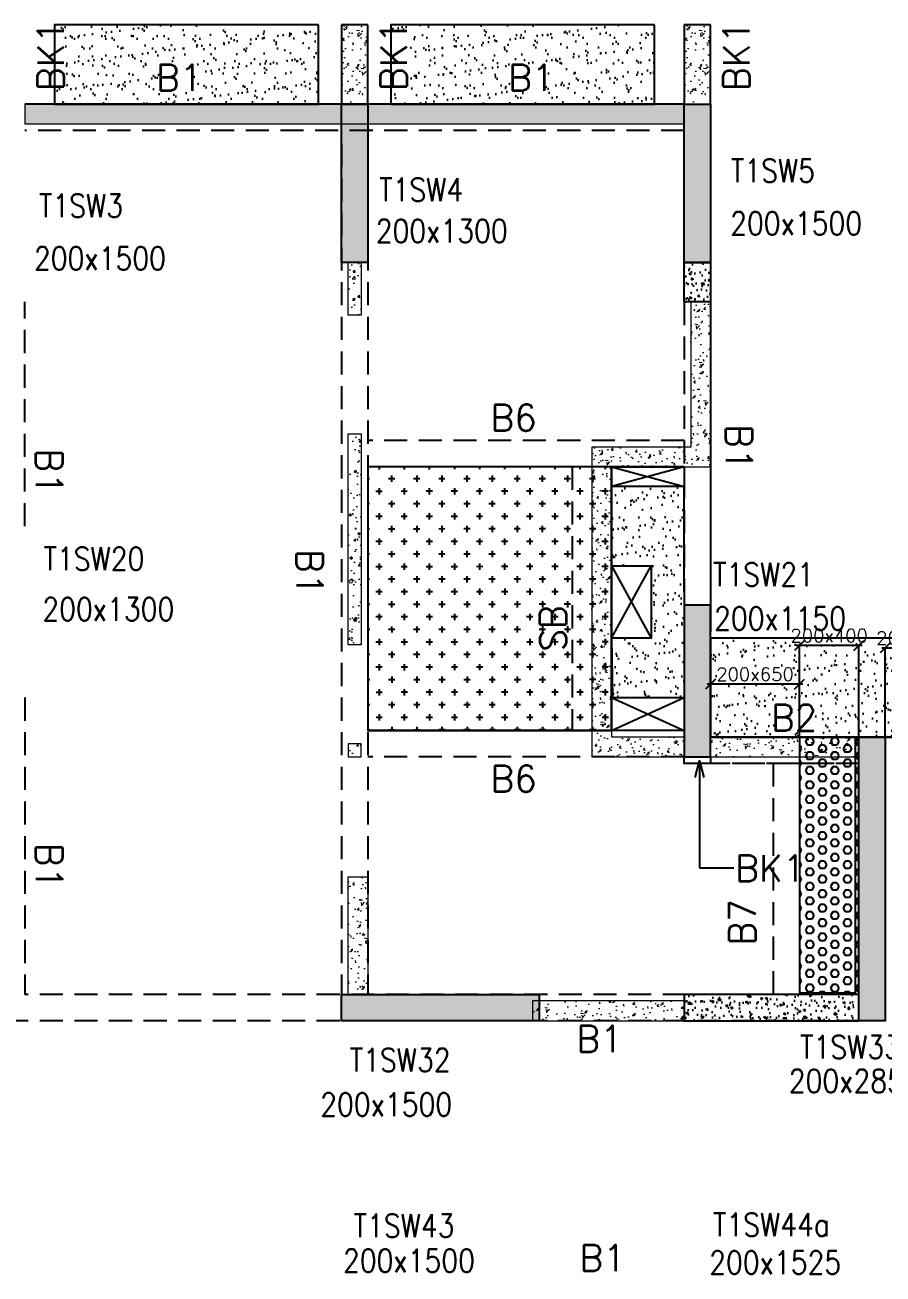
# Model space of a CAD drawing. Header units: millimetres. Extents: x 1078357 to 2594950, y -4969473 to -4636555.
# Drawn here: x 2054310 to 2060818, y -4665780 to -4656309 of the extents above; entities that cross this region are included whole.
import ezdxf

# ---------------------------------------------------------------- set-up
doc = ezdxf.new("R2010")
doc.units = ezdxf.units.MM
doc.header["$PDMODE"] = 35
for name, pattern in [('CONTINOUS', [0]), ('HIDDEN', [0.375, 0.25, -0.125]), ('New Retail block$0$CONTINOUS', [0])]:
    doc.linetypes.add(name, pattern=pattern)
doc.layers.get('0').update_dxf_attribs({"lineweight": 0})
doc.layers.get('Defpoints').update_dxf_attribs({"lineweight": 0})
for name, color, linetype, lineweight in [('A-_ANOTDIMA_D-', 6, 'Continuous', 13), ('COL. NO.', 30, 'Continuous', 25), ('COL. SIZE', 7, 'Continuous', 25), ('DIM', 9, 'Continuous', 25), ('HATCH', 8, 'Continuous', 30), ('RCC UPSTAND', 43, 'Continuous', 30), ('S-NON STR RCC WALL', 8, 'Continuous', 0)]:
    doc.layers.add(name, color=color, linetype=linetype, lineweight=lineweight)
for name, color, linetype in [('B-200x325', 201, 'HIDDEN'), ('B-200x375', 41, 'HIDDEN'), ('B-200x400', 44, 'HIDDEN'), ('B-200x650', 241, 'HIDDEN'), ('B-300xSLAB THK.', 151, 'Continuous'), ('BK1-200x650', 241, 'HIDDEN'), ('DC BEAM NO.', 7, 'Continuous'), ('DROP SLAB', 8, 'Continuous'), ('NON STR. RCC WALL', 6, 'Continuous'), ('S-COLUMN_SHEAR WALL', 1, 'Continuous'), ('S-PROJECTION', 54, 'New Retail block$0$CONTINOUS'), ('SLAB FOLD', 8, 'Continuous')]:
    doc.layers.add(name, color=color, linetype=linetype)
doc.styles.add('Roman', font='romans')
doc.styles.add('ROMANS', font='romans.shx', dxfattribs={"width": 0.85})
doc.dimstyles.new('HARESH', dxfattribs={"dimtxt": 150, "dimasz": 75, "dimexe": 0, "dimexo": 0, "dimgap": 25, "dimtad": 1, "dimdec": 0, "dimdsep": 46, "dimtxsty": 'Roman', "dimblk": 'OBLIQUE', "dimcen": 225, "dimdle": 25, "dimclrd": 2, "dimclre": 2, "dimclrt": 7, "dimadec": 8, "dimazin": 1, "dimtfac": 1, "dimtdec": 0, "dimtmove": 0, "dimatfit": 0, "dimfxl": 1, "dimlwd": -1, "dimlwe": -1, "dimarcsym": 0})
pattern_1 = [(50, (-4290485.55, 23160377.68), (182.184669, -15.9390855), [19.05, -209.55]), (355, (-4290485.55, 23160377.68), (-35.2434214, 191.0568452), [15.24, -167.6405842]), (100.4514447, (-4290470.37, 23160376.35), (146.9412471, 175.1177519), [16.1900088, -178.0902446]), (46.1842, (-4290485.55, 23160428.48), (271.0790409, -42.042328), [28.575, -314.325]), (96.6355576, (-4290462.96, 23160424.97), (237.404134, 247.4261246), [24.2850231, -267.1356082]), (351.1841512, (-4290485.55, 23160428.48), (237.404134, 247.4261246), [22.859967, -251.459732]), (21, (-4290460.15, 23160415.78), (151.6143913, -102.2651982), [19.05, -209.55]), (326, (-4290460.15, 23160415.78), (61.8020283, 184.1879661), [15.24, -167.64]), (71.451445, (-4290447.52, 23160407.26), (213.4164193, 81.9227689), [16.1900088, -178.0899376]), (37.5, (-4290485.55, 23160377.68), (3.08860325, 84.55503887), [0, -165.608, 0, -170.18, 0, -168.275]), (7.5, (-4290485.55, 23160377.68), (66.8196625, 100.18057482), [0, -97.028, 0, -161.798, 0, -64.135]), (327.5, (-4290542.194, 23160377.68), (135.59059517, -5.728744), [0, -63.5, 0, -198.12, 0, -262.89]), (317.5, (-4290567.59, 23160377.68), (148.1291814, 25.42649103), [0, -82.55, 0, -131.572, 0, -186.69])]

# ---------------------------------------------------------------- blocks, each defined once
blk = doc.blocks.new('_Oblique')
at = {"color": 0, "linetype": 'ByBlock', "lineweight": -2}
blk.add_line((-0.5, -0.5), (0.5, 0.5), dxfattribs=at)
blk = doc.blocks.new('*D1520')
at = {"layer": 'Defpoints', "color": 0, "ltscale": 700, "transparency": 16777216}
for p in [(2060184.8, -4661014.5), (2060184.8, -4661709.5, 0), (2060634.9, -4661709.5, 0)]:
    blk.add_point(p, dxfattribs=at)
at = {"layer": 'DIM', "color": 2, "ltscale": 700, "transparency": 16777216}
for p, q in [((2060659.9, -4661014.5), (2060159.8, -4661014.5)), ((2060184.8, -4661709.5), (2060184.8, -4661014.5)), ((2060634.9, -4661709.5), (2060634.9, -4661014.5))]:
    blk.add_line(p, q, dxfattribs=at)
at = {"layer": 'DIM', "color": 2, "ltscale": 700, "transparency": 16777216, "xscale": 75, "yscale": 75, "zscale": 75, "rotation": 180}
blk.add_blockref('_Oblique', (2060184.8, -4661014.5), dxfattribs=at)
at = {"layer": 'DIM', "color": 2, "ltscale": 700, "transparency": 16777216, "xscale": 75, "yscale": 75, "zscale": 75}
blk.add_blockref('_Oblique', (2060634.9, -4661014.5), dxfattribs=at)
at = {"layer": 'DIM', "color": 7, "ltscale": 700, "transparency": 16777216, "insert": (2060409.8, -4660939.5), "char_height": 150, "attachment_point": 5, "style": 'Roman'}
blk.add_mtext('{\\H0.666667x;200x400}', dxfattribs=at)
blk = doc.blocks.new('*D1521')
at = {"layer": 'Defpoints', "color": 0, "ltscale": 700, "transparency": 16777216}
for p in [(2059510.1, -4661307.4), (2059510.1, -4661709.5, 0), (2060184.8, -4661709.5, 0)]:
    blk.add_point(p, dxfattribs=at)
at = {"layer": 'DIM', "color": 2, "ltscale": 700, "transparency": 16777216}
for p, q in [((2060209.8, -4661307.4), (2059485.1, -4661307.4)), ((2059510.1, -4661709.5), (2059510.1, -4661307.4)), ((2060184.8, -4661709.5), (2060184.8, -4661307.4))]:
    blk.add_line(p, q, dxfattribs=at)
at = {"layer": 'DIM', "color": 2, "ltscale": 700, "transparency": 16777216, "xscale": 75, "yscale": 75, "zscale": 75, "rotation": 180}
blk.add_blockref('_Oblique', (2059510.1, -4661307.4), dxfattribs=at)
at = {"layer": 'DIM', "color": 2, "ltscale": 700, "transparency": 16777216, "xscale": 75, "yscale": 75, "zscale": 75}
blk.add_blockref('_Oblique', (2060184.8, -4661307.4), dxfattribs=at)
at = {"layer": 'DIM', "color": 7, "ltscale": 700, "transparency": 16777216, "insert": (2059847.4, -4661232.4), "char_height": 150, "attachment_point": 5, "style": 'Roman'}
blk.add_mtext('{\\H0.666667x;200x650}', dxfattribs=at)
blk = doc.blocks.new('*D1522')
at = {"layer": 'Defpoints', "color": 0, "ltscale": 700, "transparency": 16777216}
for p in [(2061285, -4661032.7), (2060834.9, -4661709.5, 0), (2061285, -4661709.5, 0)]:
    blk.add_point(p, dxfattribs=at)
at = {"layer": 'DIM', "color": 2, "ltscale": 700, "transparency": 16777216}
for p, q in [((2060809.9, -4661032.7), (2061310, -4661032.7)), ((2060834.9, -4661709.5), (2060834.9, -4661032.7)), ((2061285, -4661709.5), (2061285, -4661032.7))]:
    blk.add_line(p, q, dxfattribs=at)
at = {"layer": 'DIM', "color": 2, "ltscale": 700, "transparency": 16777216, "xscale": 75, "yscale": 75, "zscale": 75, "rotation": 180}
blk.add_blockref('_Oblique', (2060834.9, -4661032.7), dxfattribs=at)
at = {"layer": 'DIM', "color": 2, "ltscale": 700, "transparency": 16777216, "xscale": 75, "yscale": 75, "zscale": 75}
blk.add_blockref('_Oblique', (2061285, -4661032.7), dxfattribs=at)
at = {"layer": 'DIM', "color": 7, "ltscale": 700, "transparency": 16777216, "insert": (2061060, -4660957.7), "char_height": 150, "attachment_point": 5, "style": 'Roman'}
blk.add_mtext('{\\H0.666667x;200x400}', dxfattribs=at)
blk = doc.blocks.new('G$CD63B60BD')
at = {"layer": 'COL. NO.', "linetype": 'Continuous', "style": 'ROMANS', "width": 0.85}
for s, p in [('T1SW5', (10754.6, 15308.8, -320.4)), ('T1SW4', (8086.9, 15164.3, -320.4)), ('T1SW3', (5506.5, 15042.6, -320.4)), ('T1SW20', (5541, 12365.2, -320.4)), ('T1SW21', (10619.4, 12245.8, -320.4)), ('T1SW33a', (11279.4, 8663.7, -320.4)), ('T1SW32', (7863.5, 8565.4, -320.4)), ('T1SW43', (7892.7, 7309.1, -320.4)), ('T1SW44a', (10618.9, 7316.7, 0))]:
    blk.add_text(s, height=175, dxfattribs=at).set_placement(p)
at = {"layer": 'COL. SIZE', "linetype": 'Continuous', "style": 'ROMANS', "width": 0.85}
for s, p in [('200x1500', (10748.9, 14908.8, -320.4)), ('200x1300', (8060.7, 14851, -320.4)), ('200x1500', (5468.5, 14642.6, -320.4)), ('200x1300', (5532, 11983.3, -320.4)), ('200x1150', (10626.9, 11912.7, -320.4)), ('200x2850', (11193.5, 8406.3, -320.4)), ('200x1500', (7639.5, 8227.7, -320.4)), ('200x1500', (7812.3, 7043, -320.4)), ('200x1525', (10589.9, 7029.6, -2.7))]:
    blk.add_text(s, height=175, dxfattribs=at).set_placement(p)

msp = doc.modelspace()

# ---------------------------------------------------------------- hatches: boundary and pattern name
at = {"layer": 'DROP SLAB'}
h = msp.add_hatch(dxfattribs=at)
h.set_pattern_fill('CROSS', color=8, scale=15, angle=179.96921)
h.set_pattern_definition([(180.03079016, (-2312731.52, 14064816.13), (-95.1987999, -95.3011726), [47.625, -142.875]), (270.03079016, (-2312755.34, 14064839.93), (95.3011726, -95.1987999), [47.625, -142.875])])
h.paths.add_polyline_path([(2058759.9, -4659659.7), (2056909.9, -4659659.7), (2056909.9, -4661659.5), (2058759.9, -4661659.5)])
at = {"layer": 'HATCH'}
h = msp.add_hatch(dxfattribs=at)
h.set_pattern_fill('AR-SAND', color=8, scale=3, angle=179.97015)
h.set_pattern_definition([(37.4701541, (-783473.2, 9330660.76), (-4.7236114, 146.8264517), [0, -115.824, 0, -129.54, 0, -123.825]), (7.4701541, (-783473.2, 9330660.76), (134.9689868, 214.9772528), [0, -62.484, 0, -104.394, 0, -40.005]), (327.4701541, (-783566.93, 9330660.81), (237.2979035, 0.3075449), [0, -38.1, 0, -137.16, 0, -179.07]), (317.4701541, (-783566.93, 9330660.81), (229.1017424, 66.759465), [0, -19.05, 0, -89.916, 0, -102.87])])
h.paths.add_polyline_path([(2056535.3, -4656309.5), (2054535.3, -4656309.5), (2054535.3, -4656909.5), (2056535.3, -4656909.5)])
h = msp.add_hatch(dxfattribs=at)
h.set_pattern_fill('AR-SAND', color=8, scale=3, angle=179.97015)
h.set_pattern_definition([(37.4701541, (-786023.2, 9330660.76), (-4.7236114, 146.8264517), [0, -115.824, 0, -129.54, 0, -123.825]), (7.4701541, (-786023.2, 9330660.76), (134.9689868, 214.9772528), [0, -62.484, 0, -104.394, 0, -40.005]), (327.4701541, (-786116.93, 9330660.81), (237.2979035, 0.3075449), [0, -38.1, 0, -137.16, 0, -179.07]), (317.4701541, (-786116.93, 9330660.81), (229.1017424, 66.759465), [0, -19.05, 0, -89.916, 0, -102.87])])
h.paths.add_polyline_path([(2059085.3, -4656309.5), (2057085.3, -4656309.5), (2057085.3, -4656909.5), (2059085.3, -4656909.5)])
h = msp.add_hatch(dxfattribs=at)
h.set_pattern_fill('AR-SAND', color=8, scale=3, angle=0.02985)
h.set_pattern_definition([(37.47015413, (-2972738.06, 18698736.03), (-4.72361136, 146.8264517), [0, -115.824, 0, -129.54, 0, -123.825]), (7.4701541, (-2972738.06, 18698736.03), (134.9689868, 214.9772528), [0, -62.484, 0, -104.394, 0, -40.005]), (327.4701541, (-2972831.78, 18698736.08), (237.2979035, 0.3075449), [0, -38.1, 0, -137.16, 0, -179.07]), (317.4701541, (-2972831.78, 18698736.08), (229.1017424, 66.759465), [0, -19.05, 0, -89.916, 0, -102.87])])
h.paths.add_polyline_path([(2059309.9, -4659809.5), (2058759.9, -4659809.5), (2058760, -4660409.5), (2059060, -4660409.5), (2059060, -4660959.5), (2058759.9, -4660959.4), (2058767.4, -4661409.5), (2059313.7, -4661409.5)])
h = msp.add_hatch(dxfattribs=at)
h.set_pattern_fill('AR-SAND', color=8, scale=3, angle=179.97015)
h.set_pattern_definition([(37.4701541, (-1883248.02, 14014679.95), (-4.72361136, 146.8264517), [0, -115.824, 0, -129.54, 0, -123.825]), (7.4701541, (-1883248.02, 14014679.95), (134.9689868, 214.9772528), [0, -62.484, 0, -104.394, 0, -40.005]), (327.4701541, (-1883341.74, 14014680), (237.2979035, 0.3075449), [0, -38.1, 0, -137.16, 0, -179.07]), (317.4701541, (-1883341.74, 14014680), (229.1017424, 66.759465), [0, -19.05, 0, -89.916, 0, -102.87])])
h.paths.add_polyline_path([(2061959.9, -4660959.4), (2059509.9, -4660959.4), (2059510.2, -4661709.4), (2061960.2, -4661709.4)])
h = msp.add_hatch(dxfattribs=at)
h.set_pattern_fill('AR-SAND', color=8, scale=3, angle=179.97015)
h.set_pattern_definition([(37.4701541, (-1883247.92, 14014679.95), (-4.72361136, 146.8264517), [0, -115.824, 0, -129.54, 0, -123.825]), (7.4701541, (-1883247.92, 14014679.95), (134.9689868, 214.9772528), [0, -62.484, 0, -104.394, 0, -40.005]), (327.4701541, (-1883341.65, 14014680), (237.2979035, 0.3075449), [0, -38.1, 0, -137.16, 0, -179.07]), (317.4701541, (-1883341.65, 14014680), (229.1017424, 66.759465), [0, -19.05, 0, -89.916, 0, -102.87])])
h.paths.add_polyline_path([(2061960.3, -4661109.5), (2059510.3, -4661109.5), (2059510.3, -4661709.4), (2061960.3, -4661709.4)])
at = {"layer": 'RCC UPSTAND'}
h = msp.add_hatch(dxfattribs=at)
h.set_pattern_fill('AR-CONC', color=8, scale=20, angle=90)
h.set_pattern_definition([(140, (-1148690.09, -7196853.97), (12.550427, 143.4520365), [15, -165]), (85, (-1148690.09, -7196853.97), (-150.438427, -27.7502667), [12, -132]), (190.4514445, (-1148689.04, -7196842.02), (-137.887998, 115.7017693), [12.7480384, -140.2284224]), (136.1842, (-1148730.09, -7196853.97), (33.103856, 213.448266), [22.5, -247.5]), (186.6356355, (-1148727.33, -7196836.19), (-194.82372, 186.932389), [19.122068, -210.342752]), (81.184164, (-1148730.09, -7196853.97), (-194.82372, 186.932389), [18, -198]), (111, (-1148720.09, -7196833.97), (80.523778, 119.3814104), [15, -165]), (56, (-1148720.09, -7196833.97), (-145.030009, 48.6630664), [12, -132]), (161.4514447, (-1148713.38, -7196824.03), (-64.5062306, 168.0444753), [12.748038, -140.2284224]), (127.5, (-1148690.09, -7196853.974), (-66.57877077, 2.43197106), [0, -130.4, 0, -134, 0, -132.5]), (97.5, (-1148690.09, -7196853.974), (-78.8823424, 52.6139075), [0, -76.4, 0, -127.4, 0, -50.5]), (57.5, (-1148690.09, -7196898.574), (4.51097435, 106.7644872), [0, -50, 0, -156, 0, -207]), (47.5, (-1148690.09, -7196918.57), (-20.0209965, 116.6372339), [0, -65, 0, -103.6, 0, -147])])
h.paths.add_polyline_path([(2059509.9, -4658109.5), (2059509.9, -4658409.5), (2059310, -4658409.5), (2059310, -4658109.5)])
h = msp.add_hatch(dxfattribs=at)
h.set_pattern_fill('AR-CONC', color=8, scale=20, angle=270)
h.set_pattern_definition([(320, (5271230.8, -2127016.85), (-12.550427, -143.4520365), [15, -165]), (265, (5271230.8, -2127016.85), (150.438427, 27.7502667), [12, -132]), (10.4514445, (5271229.76, -2127028.8), (137.887998, -115.7017693), [12.7480384, -140.2284224]), (316.1842, (5271270.8, -2127016.85), (-33.103856, -213.448266), [22.5, -247.5]), (6.6356355, (5271268.05, -2127034.64), (194.82372, -186.932389), [19.122068, -210.342752]), (261.184164, (5271270.8, -2127016.85), (194.82372, -186.932389), [18, -198]), (291, (5271260.8, -2127036.85), (-80.523778, -119.3814104), [15, -165]), (236, (5271260.8, -2127036.85), (145.030009, -48.6630664), [12, -132]), (341.4514447, (5271254.1, -2127046.8), (64.5062306, -168.0444753), [12.748038, -140.2284224]), (307.5, (5271230.806, -2127016.85), (66.57877077, -2.43197106), [0, -130.4, 0, -134, 0, -132.5]), (277.5, (5271230.806, -2127016.85), (78.8823424, -52.6139075), [0, -76.4, 0, -127.4, 0, -50.5]), (237.5, (5271230.806, -2126972.25), (-4.51097435, -106.7644872), [0, -50, 0, -156, 0, -207]), (227.5, (5271230.81, -2126952.25), (20.0209965, -116.6372339), [0, -65, 0, -103.6, 0, -147])])
h.paths.add_polyline_path([(2060634.9, -4663660), (2059309.9, -4663659.8), (2059309.9, -4663859.2), (2060634.9, -4663859.5)])
at = {"layer": 'S-COLUMN_SHEAR WALL', "lineweight": 25}
h = msp.add_hatch(color=1, dxfattribs=at)
h.dxf.hatch_style = 1
h.paths.add_polyline_path([(2056709.9, -4658109.6), (2056909.9, -4658109.6), (2056909.9, -4656909.5), (2056709.9, -4656909.5)])
at = {"layer": 'S-COLUMN_SHEAR WALL', "lineweight": 25, "extrusion": (-1.00316e-06, 2.11765e-11, 1)}
h = msp.add_hatch(color=1, dxfattribs=at)
h.dxf.hatch_style = 1
h.paths.add_polyline_path([(2059309.9, -4656909.5), (2059509.9, -4656909.5), (2059509.9, -4658109.5), (2059309.9, -4658109.5)])
h = msp.add_hatch(color=1, dxfattribs=at)
h.dxf.hatch_style = 1
h.paths.add_polyline_path([(2059309.9, -4661859.5), (2059509.9, -4661859.5), (2059509.9, -4660709.5), (2059309.9, -4660709.5)])
at = {"layer": 'S-COLUMN_SHEAR WALL', "lineweight": 25}
h = msp.add_hatch(color=1, dxfattribs=at)
h.dxf.hatch_style = 1
h.paths.add_polyline_path([(2060634.9, -4661709.5), (2060834.9, -4661709.5), (2060834.9, -4663859.5), (2060634.9, -4663859.5)])
h = msp.add_hatch(color=1, dxfattribs=at)
h.dxf.hatch_style = 1
h.paths.add_polyline_path([(2056709.9, -4663659.5), (2058209.9, -4663659.5), (2058209.9, -4663859.5), (2056709.9, -4663859.5)])
at = {"layer": 'S-NON STR RCC WALL'}
h = msp.add_hatch(dxfattribs=at)
h.set_pattern_fill('AR-CONC', color=256, angle=180)
h.set_pattern_definition([(50, (-6477134.82, 32898778.73), (182.184669, -15.93908554), [19.05, -209.55]), (355, (-6477134.82, 32898778.73), (-35.2434214, 191.0568452), [15.24, -167.6405842]), (100.4514447, (-6477119.64, 32898777.4), (146.9412471, 175.1177519), [16.1900088, -178.0902446]), (46.1842, (-6477134.82, 32898829.53), (271.0790409, -42.0423279), [28.575, -314.325]), (96.6355576, (-6477112.23, 32898826.03), (237.404134, 247.4261246), [24.2850231, -267.1356082]), (351.1841512, (-6477134.82, 32898829.53), (237.404134, 247.4261246), [22.859967, -251.459732]), (21, (-6477109.42, 32898816.83), (151.61439127, -102.2651982), [19.05, -209.55]), (326, (-6477109.42, 32898816.83), (61.80202835, 184.1879661), [15.24, -167.64]), (71.451445, (-6477096.79, 32898808.31), (213.4164193, 81.9227689), [16.1900088, -178.0899376]), (37.5, (-6477134.825, 32898778.73), (3.08860325, 84.55503887), [0, -165.608, 0, -170.18, 0, -168.275]), (7.5, (-6477134.825, 32898778.73), (66.8196625, 100.18057482), [0, -97.028, 0, -161.798, 0, -64.135]), (327.5, (-6477191.47, 32898778.73), (135.59059517, -5.72874399), [0, -63.5, 0, -198.12, 0, -262.89]), (317.5, (-6477216.87, 32898778.73), (148.1291814, 25.42649103), [0, -82.55, 0, -131.572, 0, -186.69])])
h.paths.add_polyline_path([(2056909.9, -4656909.5), (2056909.9, -4656309.5), (2056710, -4656309.5), (2056710, -4656909.5), (2056909.9, -4656909.5)], is_closed=False)
h = msp.add_hatch(dxfattribs=at)
h.set_pattern_fill('AR-CONC', color=256, angle=180)
h.set_pattern_definition([(50, (-6474534.82, 32898778.73), (182.184669, -15.93908554), [19.05, -209.55]), (355, (-6474534.82, 32898778.73), (-35.2434214, 191.0568452), [15.24, -167.6405842]), (100.4514447, (-6474519.64, 32898777.4), (146.9412471, 175.1177519), [16.1900088, -178.0902446]), (46.1842, (-6474534.82, 32898829.53), (271.0790409, -42.0423279), [28.575, -314.325]), (96.6355576, (-6474512.23, 32898826.03), (237.404134, 247.4261246), [24.2850231, -267.1356082]), (351.1841512, (-6474534.82, 32898829.53), (237.404134, 247.4261246), [22.859967, -251.459732]), (21, (-6474509.42, 32898816.83), (151.61439127, -102.2651982), [19.05, -209.55]), (326, (-6474509.42, 32898816.83), (61.80202835, 184.1879661), [15.24, -167.64]), (71.451445, (-6474496.79, 32898808.31), (213.4164193, 81.9227689), [16.1900088, -178.0899376]), (37.5, (-6474534.825, 32898778.73), (3.08860325, 84.55503887), [0, -165.608, 0, -170.18, 0, -168.275]), (7.5, (-6474534.825, 32898778.73), (66.8196625, 100.18057482), [0, -97.028, 0, -161.798, 0, -64.135]), (327.5, (-6474591.47, 32898778.73), (135.59059517, -5.72874399), [0, -63.5, 0, -198.12, 0, -262.89]), (317.5, (-6474616.87, 32898778.73), (148.1291814, 25.42649103), [0, -82.55, 0, -131.572, 0, -186.69])])
h.paths.add_polyline_path([(2059509.9, -4656909.5), (2059509.9, -4656309.5), (2059310, -4656309.5), (2059310, -4656909.5), (2059509.9, -4656909.5)], is_closed=False)
h = msp.add_hatch(dxfattribs=at)
h.set_pattern_fill('AR-CONC', color=256)
h.set_pattern_definition([(50, (-5387710.27, 27844396.87), (182.184669, -15.93908554), [19.05, -209.55]), (355, (-5387710.27, 27844396.87), (-35.2434214, 191.0568452), [15.24, -167.6405842]), (100.4514447, (-5387695.09, 27844395.54), (146.9412471, 175.1177519), [16.1900088, -178.0902446]), (46.1842, (-5387710.27, 27844447.67), (271.0790409, -42.042328), [28.575, -314.325]), (96.6355576, (-5387687.68, 27844444.16), (237.404134, 247.4261246), [24.2850231, -267.1356082]), (351.1841512, (-5387710.27, 27844447.67), (237.404134, 247.4261246), [22.859967, -251.459732]), (21, (-5387684.87, 27844434.97), (151.6143913, -102.2651982), [19.05, -209.55]), (326, (-5387684.87, 27844434.97), (61.8020283, 184.1879661), [15.24, -167.64]), (71.451445, (-5387672.23, 27844426.44), (213.4164193, 81.9227689), [16.1900088, -178.0899376]), (37.5, (-5387710.27, 27844396.865), (3.08860325, 84.55503887), [0, -165.608, 0, -170.18, 0, -168.275]), (7.5, (-5387710.27, 27844396.865), (66.8196625, 100.18057482), [0, -97.028, 0, -161.798, 0, -64.135]), (327.5, (-5387766.91, 27844396.865), (135.59059517, -5.72874399), [0, -63.5, 0, -198.12, 0, -262.89]), (317.5, (-5387792.31, 27844396.87), (148.1291814, 25.42649103), [0, -82.55, 0, -131.572, 0, -186.69])])
h.paths.add_polyline_path([(2059307.4, -4656909.5), (2054310.3, -4656909.5), (2054310.3, -4657059.5), (2059307.4, -4657059.5)])
h = msp.add_hatch(dxfattribs=at)
h.set_pattern_fill('AR-CONC', color=256, angle=180)
h.set_pattern_definition([(50, (2056823.17, -4843902.48), (182.18467, -15.93909), [19.05, -209.55]), (355, (2056823.17, -4843902.48), (-35.24342, 191.05685), [15.24, -167.64058]), (100.45144, (2056838.35, -4843903.81), (146.94125, 175.11775), [16.19, -178.09024]), (46.1842, (2056823.17, -4843851.68), (271.07904, -42.04233), [28.575, -314.325]), (96.63556, (2056845.76, -4843855.19), (237.40413, 247.42612), [24.28502, -267.1356]), (351.18415, (2056823.17, -4843851.68), (237.40413, 247.42612), [22.85997, -251.45973]), (21, (2056848.57, -4843864.38), (151.61439, -102.2652), [19.05, -209.55]), (326, (2056848.57, -4843864.38), (61.80203, 184.18797), [15.24, -167.64]), (71.45144, (2056861.2, -4843872.9), (213.41642, 81.92277), [16.19, -178.08994]), (37.5, (2056823.17, -4843902.48), (3.088603, 84.55504), [0, -165.608, 0, -170.18, 0, -168.275]), (7.5, (2056823.17, -4843902.48), (66.819663, 100.180575), [0, -97.028, 0, -161.798, 0, -64.135]), (327.5, (2056766.525, -4843902.48), (135.590595, -5.728744), [0, -63.5, 0, -198.12, 0, -262.89]), (317.5, (2056741.12, -4843902.48), (148.12918, 25.42649), [0, -82.55, 0, -131.572, 0, -186.69])])
h.paths.add_polyline_path([(2056760.3, -4658109.5), (2056860.3, -4658109.5), (2056860.3, -4658509.5), (2056760.3, -4658509.5)])
h = msp.add_hatch(dxfattribs=at)
h.set_pattern_fill('AR-CONC', color=256)
h.set_pattern_definition(pattern_1)
h.paths.add_polyline_path([(2058610.3, -4659509.5), (2058610.3, -4661859.5), (2059310.3, -4661859.5), (2059310.3, -4661709.5), (2058760.3, -4661709.5), (2058760.3, -4659659.5), (2059510.3, -4659659.5), (2059510.3, -4658409.4), (2059360.3, -4658409.4), (2059360.3, -4659509.5)])
h = msp.add_hatch(dxfattribs=at)
h.set_pattern_fill('AR-CONC', color=256, angle=180)
h.set_pattern_definition([(50, (3154047.88, -9527921.67), (182.184669, -15.9390855), [19.05, -209.55]), (355, (3154047.88, -9527921.67), (-35.2434214, 191.056845), [15.24, -167.640584]), (100.4514447, (3154063.06, -9527923), (146.941247, 175.117752), [16.190009, -178.0902446]), (46.1842, (3154047.88, -9527870.87), (271.079041, -42.042328), [28.575, -314.325]), (96.6355576, (3154070.47, -9527874.37), (237.404134, 247.426125), [24.285023, -267.135608]), (351.184151, (3154047.88, -9527870.87), (237.404134, 247.426125), [22.859967, -251.459732]), (21, (3154073.28, -9527883.57), (151.6143913, -102.265198), [19.05, -209.55]), (326, (3154073.28, -9527883.57), (61.802028, 184.187966), [15.24, -167.64]), (71.451445, (3154085.92, -9527892.09), (213.416419, 81.922769), [16.190009, -178.0899376]), (37.5, (3154047.88, -9527921.67), (3.08860325, 84.5550389), [0, -165.608, 0, -170.18, 0, -168.275]), (7.5, (3154047.88, -9527921.67), (66.8196625, 100.1805748), [0, -97.028, 0, -161.798, 0, -64.135]), (327.5, (3153991.24, -9527921.67), (135.5905952, -5.728744), [0, -63.5, 0, -198.12, 0, -262.89]), (317.5, (3153965.84, -9527921.67), (148.1291814, 25.426491), [0, -82.55, 0, -131.572, 0, -186.69])])
h.paths.add_polyline_path([(2056760.3, -4659409.5), (2056860.3, -4659409.5), (2056860.3, -4661009.5), (2056760.3, -4661009.5)])
h = msp.add_hatch(dxfattribs=at)
h.set_pattern_fill('AR-CONC', color=256, angle=180)
h.set_pattern_definition([(50, (3154034.67, -9529286.33), (182.184669, -15.9390855), [19.05, -209.55]), (355, (3154034.67, -9529286.33), (-35.2434214, 191.056845), [15.24, -167.640584]), (100.4514447, (3154049.85, -9529287.66), (146.941247, 175.117752), [16.190009, -178.0902446]), (46.1842, (3154034.67, -9529235.53), (271.079041, -42.042328), [28.575, -314.325]), (96.6355576, (3154057.26, -9529239.04), (237.404134, 247.426125), [24.285023, -267.135608]), (351.184151, (3154034.67, -9529235.53), (237.404134, 247.426125), [22.859967, -251.459732]), (21, (3154060.07, -9529248.23), (151.6143913, -102.265198), [19.05, -209.55]), (326, (3154060.07, -9529248.23), (61.802028, 184.187966), [15.24, -167.64]), (71.451445, (3154072.7, -9529256.76), (213.416419, 81.922769), [16.190009, -178.0899376]), (37.5, (3154034.67, -9529286.333), (3.08860325, 84.5550389), [0, -165.608, 0, -170.18, 0, -168.275]), (7.5, (3154034.67, -9529286.33), (66.8196625, 100.1805748), [0, -97.028, 0, -161.798, 0, -64.135]), (327.5, (3153978.027, -9529286.333), (135.5905952, -5.728744), [0, -63.5, 0, -198.12, 0, -262.89]), (317.5, (3153952.63, -9529286.33), (148.1291814, 25.426491), [0, -82.55, 0, -131.572, 0, -186.69])])
h.paths.add_polyline_path([(2056760.3, -4661859.5), (2056860.3, -4661859.5), (2056860.3, -4661759.5), (2056760.3, -4661759.5)])
h = msp.add_hatch(dxfattribs=at)
h.set_pattern_fill('AR-CONC', color=256)
h.set_pattern_definition(pattern_1)
h.paths.add_polyline_path([(2060635.3, -4661709.5), (2059510.3, -4661709.5), (2059510.3, -4661859.5), (2060635.3, -4661859.5)])
h = msp.add_hatch(dxfattribs=at)
h.set_pattern_fill('AR-CONC', color=256, angle=180)
h.set_pattern_definition([(50, (-5394775.01, 27844396.86), (182.184669, -15.93908554), [19.05, -209.55]), (355, (-5394775.01, 27844396.86), (-35.2434214, 191.0568452), [15.24, -167.6405842]), (100.4514447, (-5394759.83, 27844395.53), (146.9412471, 175.1177519), [16.1900088, -178.0902446]), (46.1842, (-5394775.01, 27844447.66), (271.0790409, -42.042328), [28.575, -314.325]), (96.6355576, (-5394752.42, 27844444.15), (237.404134, 247.4261246), [24.2850231, -267.1356082]), (351.1841512, (-5394775, 27844447.66), (237.404134, 247.4261246), [22.859967, -251.459732]), (21, (-5394749.61, 27844434.96), (151.6143913, -102.2651982), [19.05, -209.55]), (326, (-5394749.61, 27844434.96), (61.8020283, 184.1879661), [15.24, -167.64]), (71.451445, (-5394736.98, 27844426.44), (213.4164193, 81.9227689), [16.1900088, -178.0899376]), (37.5, (-5394775.01, 27844396.86), (3.08860325, 84.55503887), [0, -165.608, 0, -170.18, 0, -168.275]), (7.5, (-5394775.01, 27844396.86), (66.8196625, 100.18057482), [0, -97.028, 0, -161.798, 0, -64.135]), (327.5, (-5394831.655, 27844396.86), (135.59059517, -5.72874399), [0, -63.5, 0, -198.12, 0, -262.89]), (317.5, (-5394857.05, 27844396.86), (148.1291814, 25.42649103), [0, -82.55, 0, -131.572, 0, -186.69])])
h.paths.add_polyline_path([(2056760.3, -4662769.5), (2056910.3, -4662769.5), (2056910.3, -4663659.4), (2056760.3, -4663659.4)])
h = msp.add_hatch(dxfattribs=at)
h.set_pattern_fill('AR-CONC', color=256, angle=180)
h.set_pattern_definition([(50, (-4297550.3, 23160377.67), (182.184669, -15.9390855), [19.05, -209.55]), (355, (-4297550.3, 23160377.67), (-35.2434214, 191.0568452), [15.24, -167.6405842]), (100.4514447, (-4297535.12, 23160376.34), (146.9412471, 175.1177519), [16.1900088, -178.0902446]), (46.1842, (-4297550.3, 23160428.47), (271.0790409, -42.042328), [28.575, -314.325]), (96.6355576, (-4297527.7, 23160424.97), (237.404134, 247.4261246), [24.2850231, -267.1356082]), (351.1841512, (-4297550.3, 23160428.47), (237.404134, 247.4261246), [22.859967, -251.459732]), (21, (-4297524.9, 23160415.77), (151.6143913, -102.2651982), [19.05, -209.55]), (326, (-4297524.9, 23160415.77), (61.8020283, 184.1879661), [15.24, -167.64]), (71.451445, (-4297512.26, 23160407.25), (213.4164193, 81.9227689), [16.1900088, -178.0899376]), (37.5, (-4297550.3, 23160377.67), (3.08860325, 84.55503887), [0, -165.608, 0, -170.18, 0, -168.275]), (7.5, (-4297550.3, 23160377.67), (66.8196625, 100.18057482), [0, -97.028, 0, -161.798, 0, -64.135]), (327.5, (-4297606.94, 23160377.67), (135.59059517, -5.728744), [0, -63.5, 0, -198.12, 0, -262.89]), (317.5, (-4297632.34, 23160377.67), (148.1291814, 25.42649103), [0, -82.55, 0, -131.572, 0, -186.69])])
h.paths.add_polyline_path([(2059310.3, -4663709.5), (2058160.3, -4663709.5), (2058160.3, -4663859.5), (2059310.3, -4663859.5)])
at = {"layer": 'SLAB FOLD', "ltscale": 1000}
h = msp.add_hatch(dxfattribs=at)
h.set_pattern_fill('HEX', color=8, scale=10, angle=180)
h.set_pattern_definition([(180, (2051610.09, -4474904.467), (-7e-15, -54.992613), [31.75, -63.5]), (300, (2051610.09, -4474904.467), (47.625, 27.496307), [31.75, -63.5]), (240, (2051578.34, -4474904.467), (47.625, -27.496307), [31.75, -63.5])])
h.paths.add_polyline_path([(2060634.9, -4663648.8), (2060184.9, -4663648.8), (2060184.9, -4661709.5), (2060634.9, -4661709.5)])

# ---------------------------------------------------------------- linework, layer by layer
at = {"layer": 'B-200x325', "ltscale": 700}
for p, q in [((2059310, -4659459.7, 0), (2056910, -4659459.7, 0)), ((2059309.8, -4661859.5, 0), (2056910, -4661859.5, 0))]:
    msp.add_line(p, q, dxfattribs=at)
at = {"layer": 'B-200x325', "linetype": 'Continuous', "ltscale": 700}
for p, q in [((2059310, -4659659.7, 0), (2056910, -4659659.7, 0)), ((2059309.8, -4661659.5, 0), (2056910, -4661659.5, 0))]:
    msp.add_line(p, q, dxfattribs=at)
at = {"layer": 'B-200x375', "ltscale": 700}
msp.add_line((2059984.8, -4661909.5, 0), (2059984.8, -4663659.5, 0), dxfattribs=at)
at = {"layer": 'B-200x375', "linetype": 'Continuous', "ltscale": 700}
msp.add_line((2060184.8, -4661909.5, 0), (2060184.8, -4663648.8, 0), dxfattribs=at)
at = {"layer": 'B-200x400', "linetype": 'Continuous', "ltscale": 500}
msp.add_line((2060634.9, -4661709.5, 0), (2060184.8, -4661709.5, 0), dxfattribs=at)
at = {"layer": 'B-200x400', "linetype": 'HIDDEN', "ltscale": 500}
msp.add_line((2060634.9, -4661909.5, 0), (2060184.8, -4661909.5, 0), dxfattribs=at)
at = {"layer": 'B-200x650', "linetype": 'CONTINOUS', "ltscale": 700}
for p, q in [((2056909.9, -4656309.5, 0), (2056709.9, -4656309.5, 0)), ((2056709.9, -4656309.5, 0), (2056709.9, -4656909.5, 0)), ((2056909.9, -4656909.5, 0), (2056909.9, -4656309.5, 0)), ((2059509.9, -4656309.4, 0), (2059309.9, -4656309.4, 0)), ((2059309.9, -4656309.4, 0), (2059309.9, -4656909.4, 0)), ((2059509.9, -4656909.4, 0), (2059509.9, -4656309.4, 0)), ((2059310.3, -4656909.5, 0), (2054310.3, -4656909.5, 0)), ((2059510.3, -4658409.4, 0), (2059510.3, -4660909.5, 0)), ((2060184.8, -4661709.5, 0), (2059509.9, -4661709.5, 0)), ((2061960.3, -4661709.4, 0), (2059510.3, -4661709.4, 0))]:
    msp.add_line(p, q, dxfattribs=at)
at = {"layer": 'B-200x650', "linetype": 'HIDDEN', "ltscale": 700}
for p, q in [((2059310.3, -4657109.5, 0), (2054310.3, -4657109.5, 0)), ((2056710.3, -4657209.5, 0), (2056710.3, -4663659.4, 0)), ((2056910.3, -4657209.5, 0), (2056910.3, -4663659.4, 0)), ((2054310.3, -4660109.4, 0), (2054310.3, -4658409.4, 0)), ((2059310.3, -4658409.4, 0), (2059310.3, -4660909.5, 0)), ((2054310.3, -4661409.5, 0), (2054310.3, -4663659.4, 0)), ((2060184.8, -4661909.5, 0), (2059509.9, -4661909.5, 0)), ((2060635.3, -4661909.4, 0), (2059510.3, -4661909.4, 0)), ((2060634.9, -4663659.4, 0), (2054310.3, -4663659.4, 0)), ((2060634.9, -4663859.4, 0), (2051760.3, -4663859.4, 0))]:
    msp.add_line(p, q, dxfattribs=at)
at = {"layer": 'B-300xSLAB THK.', "linetype": 'HIDDEN', "ltscale": 700}
msp.add_line((2058459.9, -4659659.7, 0), (2058459.9, -4661659.5, 0), dxfattribs=at)
at = {"layer": 'B-300xSLAB THK.', "linetype": 'ByBlock', "ltscale": 700}
msp.add_line((2058759.9, -4659659.7, 0), (2058759.9, -4661659.5, 0), dxfattribs=at)
at = {"layer": 'BK1-200x650', "linetype": 'Continuous', "ltscale": 700, "elevation": 0}
msp.add_lwpolyline([(2059310.3, -4661859.5), (2059510.3, -4661859.5), (2059510.3, -4661909.7), (2059310.3, -4661909.7)], close=True, dxfattribs=at)
at = {"layer": 'DROP SLAB', "color": 3, "linetype": 'CONTINOUS', "ltscale": 500}
for p, q in [((2058759.9, -4659659.7, 0), (2059309.9, -4659809.4, 0)), ((2059310, -4659659.7, 0), (2058759.9, -4659809.5, 0)), ((2058759.9, -4660409.5, 0), (2059060, -4660959.5, 0)), ((2058759.9, -4660959.5, 0), (2059060, -4660409.5, 0)), ((2058759.9, -4661409.5, 0), (2059309.8, -4661659.5, 0)), ((2058759.9, -4661659.5, 0), (2059309.9, -4661409.5, 0))]:
    msp.add_line(p, q, dxfattribs=at)
at = {"layer": 'DROP SLAB', "color": 3, "linetype": 'CONTINOUS', "ltscale": 500, "elevation": 0}
for points in [[(2058759.9, -4659659.7), (2056909.9, -4659659.7), (2056909.9, -4661659.5), (2058759.9, -4661659.5)], [(2058759.9, -4659659.7), (2059309.9, -4659659.7), (2059309.9, -4659809.5), (2058759.9, -4659809.5)], [(2058760, -4660409.5), (2059060, -4660409.5), (2059060, -4660959.5), (2058760, -4660959.5)], [(2058759.9, -4661409.5), (2059309.8, -4661409.5), (2059309.8, -4661659.5), (2058759.9, -4661659.5)]]:
    msp.add_lwpolyline(points, close=True, dxfattribs=at)
at = {"layer": 'NON STR. RCC WALL', "elevation": 0}
for points in [[(2059509.9, -4658109.5), (2059509.9, -4658409.5), (2059310, -4658409.5), (2059310, -4658109.5)], [(2060634.9, -4663660), (2059309.9, -4663659.8), (2059309.9, -4663859.2), (2060634.9, -4663859.5)]]:
    msp.add_lwpolyline(points, close=True, dxfattribs=at)
at = {"layer": 'S-COLUMN_SHEAR WALL', "color": 1, "lineweight": 25, "elevation": 0}
for points in [[(2056709.9, -4656909.5), (2056909.9, -4656909.5), (2056909.9, -4658109.6), (2056709.9, -4658109.6)], [(2060634.9, -4661709.5), (2060834.9, -4661709.5), (2060834.9, -4663859.5), (2060634.9, -4663859.5)], [(2056709.9, -4663659.5), (2058209.9, -4663659.5), (2058209.9, -4663859.5), (2056709.9, -4663859.5)]]:
    msp.add_lwpolyline(points, close=True, dxfattribs=at)
at = {"layer": 'S-COLUMN_SHEAR WALL', "color": 1, "lineweight": 25, "extrusion": (-1.00316e-06, 2.11765e-11, 1), "elevation": -2.1}
for points in [[(2059309.9, -4656909.5), (2059509.9, -4656909.5), (2059509.9, -4658109.5), (2059309.9, -4658109.5)], [(2059309.9, -4661859.5), (2059509.9, -4661859.5), (2059509.9, -4660709.5), (2059309.9, -4660709.5)]]:
    msp.add_lwpolyline(points, close=True, dxfattribs=at)
at = {"layer": 'S-NON STR RCC WALL', "elevation": 0}
for points in [[(2059307.4, -4656909.5), (2054310.3, -4656909.5), (2054310.3, -4657059.5), (2059307.4, -4657059.5)], [(2056760.3, -4658109.5), (2056860.3, -4658109.5), (2056860.3, -4658509.5), (2056760.3, -4658509.5)], [(2058610.3, -4659509.5), (2058610.3, -4661859.5), (2059310.3, -4661859.5), (2059310.3, -4661709.5), (2058760.3, -4661709.5), (2058760.3, -4659659.5), (2059510.3, -4659659.5), (2059510.3, -4658409.4), (2059360.3, -4658409.4), (2059360.3, -4659509.5)], [(2060635.3, -4661709.5), (2059510.3, -4661709.5), (2059510.3, -4661859.5), (2060635.3, -4661859.5)]]:
    msp.add_lwpolyline(points, close=True, dxfattribs=at)
at = {"layer": 'S-NON STR RCC WALL', "ltscale": 700, "elevation": 0}
for points in [[(2056760.3, -4659409.5), (2056860.3, -4659409.5), (2056860.3, -4661009.5), (2056760.3, -4661009.5)], [(2056760.3, -4661859.5), (2056860.3, -4661859.5), (2056860.3, -4661759.5), (2056760.3, -4661759.5)], [(2056760.3, -4662769.5), (2056910.3, -4662769.5), (2056910.3, -4663659.4), (2056760.3, -4663659.4)], [(2059310.3, -4663709.5), (2058160.3, -4663709.5), (2058160.3, -4663859.5), (2059310.3, -4663859.5)]]:
    msp.add_lwpolyline(points, close=True, dxfattribs=at)
at = {"layer": 'S-PROJECTION', "elevation": 0}
for points in [[(2056535.3, -4656309.5), (2054535.3, -4656309.5), (2054535.3, -4656909.5), (2056535.3, -4656909.5)], [(2059085.3, -4656309.5), (2057085.3, -4656309.5), (2057085.3, -4656909.5), (2059085.3, -4656909.5)], [(2061959.9, -4660959.4), (2059509.9, -4660959.4), (2059510.2, -4661709.4), (2061960.2, -4661709.4)]]:
    msp.add_lwpolyline(points, close=True, dxfattribs=at)
at = {"layer": 'SLAB FOLD', "color": 8, "ltscale": 1000, "elevation": 0}
msp.add_lwpolyline([(2059309.9, -4659809.5), (2058759.9, -4659809.5), (2058760, -4660409.5), (2059060, -4660409.5), (2059060, -4660959.5), (2058759.9, -4660959.4), (2058767.4, -4661409.5), (2059313.7, -4661409.5), (2059309.9, -4659809.5)], dxfattribs=at)
msp.add_lwpolyline([(2060184.8, -4663648.8), (2060610.1, -4663648.8), (2060610.1, -4661709.5), (2060184.8, -4661709.5)], close=True, dxfattribs=at)

# ---------------------------------------------------------------- block references
at = {"layer": 'A-_ANOTDIMA_D-', "color": 2, "ltscale": 700}
msp.add_blockref('G$CD63B60BD', (2048910, -4672809.5, 0), dxfattribs=at)

# ---------------------------------------------------------------- texts
at = {"layer": 'B-200x325', "linetype": 'Continuous', "ltscale": 700, "style": 'ROMANS'}
for p in [(2057840.4, -4659387.6, -2.7), (2057840.4, -4662124.7, -2.7)]:
    msp.add_text('B6', height=200, rotation=0.00094, dxfattribs=at).set_placement(p)
at = {"layer": 'B-200x375', "linetype": 'Continuous', "ltscale": 700, "style": 'ROMANS'}
msp.add_text('B7', height=200, rotation=90.00094, dxfattribs=at).set_placement((2059850, -4663289.1, -2.7))
at = {"layer": 'B-200x650', "linetype": 'CONTINOUS', "ltscale": 700, "style": 'ROMANS'}
for p in [(2054605.6, -4656809.1, 50), (2057205.6, -4656809.1, 50), (2059805.6, -4656809, 50)]:
    msp.add_text('BK1', height=200, rotation=90, dxfattribs=at).set_placement(p)
at = {"layer": 'B-200x650', "linetype": 'HIDDEN', "ltscale": 500, "style": 'ROMANS'}
for rotation, p in [(359.99906, (2055303.8, -4656809.1, -2.7)), (359.99906, (2057974.7, -4656809.1, -2.7)), (269.99906, (2059624.7, -4659336.9, -2.7)), (269.99906, (2054393.5, -4659521.4, -2.7)), (269.99906, (2056369.9, -4660284.4, -2.7)), (269.99906, (2054393.5, -4662511.3, -2.7)), (359.99906, (2058491.6, -4664096.7, -2.7)), (359.99906, (2058515.2, -4665757.6, -2.7))]:
    msp.add_text('B1', height=200, rotation=rotation, dxfattribs=at).set_placement(p)
at = {"layer": 'B-300xSLAB THK.', "linetype": 'Continuous', "ltscale": 700, "style": 'ROMANS'}
msp.add_text('SB', height=200, rotation=90.00094, dxfattribs=at).set_placement((2058414.6, -4661060.1, -2.7))
at = {"layer": 'BK1-200x650', "linetype": 'Continuous', "ltscale": 700, "style": 'ROMANS'}
msp.add_text('BK1', height=200, rotation=359.99906, dxfattribs=at).set_placement((2059696.4, -4662803.4, -2.7))
at = {"layer": 'DC BEAM NO.', "linetype": 'Continuous', "ltscale": 500, "style": 'ROMANS'}
msp.add_text('B2', height=200, dxfattribs=at).set_placement((2059968.2, -4661662.4, -2.7))

# ---------------------------------------------------------------- dimensions: what is measured, and where the dimension line sits
at = {"layer": 'DIM', "ltscale": 700}
for base, p1, p2, picture, middle in [((2060184.8, -4661014.5, 0), (2060634.9, -4661709.5, 0), (2060184.8, -4661709.5, 0), '*D1520', (2060409.8, -4661014.5, 0)), ((2061285, -4661032.7, 0), (2060834.9, -4661709.5, 0), (2061285, -4661709.5, 0), '*D1522', (2061060, -4661032.7, 0))]:
    dim = msp.add_linear_dim(base=base, p1=p1, p2=p2, text='{\\H0.666667x;200x400}', dimstyle='HARESH', override={"dimtxsty": 'Roman'}, dxfattribs=at)
    dim.commit()
    dim.dimension.update_dxf_attribs({"geometry": picture, "text_midpoint": middle, "dimtype": 160})
dim = msp.add_linear_dim(base=(2059510.1, -4661307.4, 0), p1=(2060184.8, -4661709.5, 0), p2=(2059510.1, -4661709.5, 0), text='{\\H0.666667x;200x650}', dimstyle='HARESH', override={"dimtxsty": 'Roman', "dimtmove": 1}, dxfattribs=at)
dim.commit()
dim.dimension.update_dxf_attribs({"geometry": '*D1521', "text_midpoint": (2059847.4, -4661232.4, 0)})

# ---------------------------------------------------------------- leaders
at = {"layer": 'BK1-200x650', "linetype": 'Continuous', "ltscale": 700}
msp.add_leader([(2059426.8, -4661889.8, 0), (2059426.8, -4662701.2, 0), (2059685.6, -4662701.2, 0)], dimstyle='HARESH', override={"dimasz": 125, "dimgap": 25, "dimtad": 0, "dimldrblk": 'Open30'}, dxfattribs=at)

doc.saveas('drawing.dxf')
